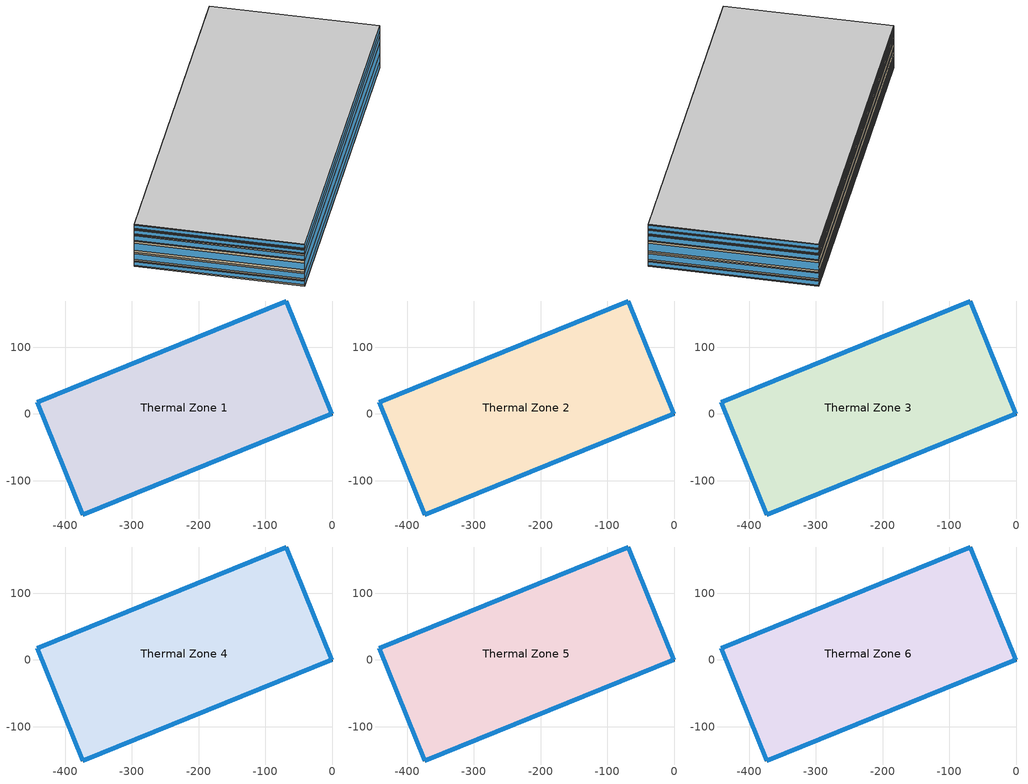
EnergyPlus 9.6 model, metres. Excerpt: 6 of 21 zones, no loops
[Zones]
Thermal Zone 1
 floor ground (ExtSlabCarpet): 0,0 -373.96,-151.09 -442.19,17.78 -68.23,168.87 z0
 wall outside (Ext Wall): -442.19,17.78 -373.96,-151.09 0,0 -68.23,168.87 -442.19,17.78 z0:7.21
 window (Ext Window): -442.18,17.77 -373.96,-151.08 z1.37:5.84; 0,0.01 -68.22,168.86 z1.19:6.02; -373.95,-151.09 -0.01,0 z0.65:6.56; -68.24,168.86 -442.18,17.78 z3.1:4.11
Thermal Zone 2
 floor to Thermal Zone 1 (Interior Floor): 0,0 -373.96,-151.09 -442.19,17.78 -68.23,168.87 z7.21
 wall outside (Ext Wall): -442.19,17.78 -373.96,-151.09 0,0 -68.23,168.87 -442.19,17.78 z7.21:17.95
 window (Ext Window): -442.18,17.77 -373.96,-151.08 z9.25:15.91; 0,0.01 -68.22,168.86 z8.98:16.18; -373.95,-151.09 -0.01,0 z8.18:16.98; -68.24,168.86 -442.18,17.78 z11.83:13.33
Thermal Zone 3
 floor to Thermal Zone 2 (Interior Floor): 0,0 -373.96,-151.09 -442.19,17.78 -68.23,168.87 z17.95
 wall outside (Ext Wall): -442.19,17.78 -373.96,-151.09 0,0 -68.23,168.87 -442.19,17.78 z17.95:32.17
 window (Ext Window): -442.18,17.77 -373.96,-151.08 z20.65:29.47; 0,0.01 -68.22,168.86 z20.3:29.82; -373.95,-151.09 -0.01,0 z19.23:30.89; -68.24,168.86 -442.18,17.78 z24.06:26.06
Thermal Zone 4
 floor to Thermal Zone 3 (Interior Floor): 0,0 -373.96,-151.09 -442.19,17.78 -68.23,168.87 z32.17
 wall outside (Ext Wall): -442.19,17.78 -373.96,-151.09 0,0 -68.23,168.87 -442.19,17.78 z32.17:40.55
 window (Ext Window): -442.18,17.77 -373.96,-151.08 z33.76:38.96; 0,0.01 -68.22,168.86 z33.55:39.17; -373.95,-151.09 -0.01,0 z32.92:39.8; -68.24,168.86 -442.18,17.78 z35.77:36.95
Thermal Zone 5
 floor to Thermal Zone 4 (Interior Floor): 0,0 -373.96,-151.09 -442.19,17.78 -68.23,168.87 z40.55
 wall outside (Ext Wall): -442.19,17.78 -373.96,-151.09 0,0 -68.23,168.87 -442.19,17.78 z40.55:47.39
 window (Ext Window): -442.18,17.77 -373.96,-151.08 z41.85:46.09; 0,0.01 -68.22,168.86 z41.68:46.26; -373.95,-151.09 -0.01,0 z41.17:46.77; -68.24,168.86 -442.18,17.78 z43.49:44.45
Thermal Zone 6
 floor to Thermal Zone 5 (Interior Floor): 0,0 -373.96,-151.09 -442.19,17.78 -68.23,168.87 z47.39
 wall outside (Ext Wall): -442.19,17.78 -373.96,-151.09 0,0 -68.23,168.87 -442.19,17.78 z47.39:53.81
 window (Ext Window): -442.18,17.77 -373.96,-151.08 z48.61:52.59; 0,0.01 -68.22,168.86 z48.45:52.75; -373.95,-151.09 -0.01,0 z47.97:53.23; -68.24,168.86 -442.18,17.78 z50.15:51.05
 ceiling to Thermal Zone 7 (Interior Ceiling): -68.23,168.87 -442.19,17.78 -373.96,-151.09 0,0 z53.81
[Building]
Building 1: North Axis {deg}=-0
[Site:Location]
Washington Dc Dulles IntL Ar: Latitude {deg}=38.98; Longitude {deg}=-77.47; Time Zone {hr}=-5; Elevation {m}=82
[SizingPeriod:DesignDay] Month=7; Day of Month=21; Day Type=SummerDesignDay; Daily Dry-Bulb Temperature Range {deltaC}=14.4; Dry-Bulb Temperature Range Modifier Type=DefaultMultipliers; Barometric Pressure {Pa}=86790; Wind Speed {m/s}=5; Wind Direction {deg}=340; Rain Indicator=No; Snow Indicator=No; Daylight Saving Time Indicator=No; Solar Model Indicator=ASHRAETau; ASHRAE Clear Sky Optical Depth for Beam Irradiance (taub)=0.339; ASHRAE Clear Sky Optical Depth for Diffuse Irradiance (taud)=2.366; Begin Environment Reset Mode=FullResetAtBeginEnvironment
Name | Maximum Dry-Bulb Temperature {C} | Humidity Condition Type | Wetbulb or DewPoint at Maximum Dry-Bulb {C} | Enthalpy at Maximum Dry-Bulb {J/kg}
SALT-LAKE-CITY-IAP Ann Clg .4% Condns DB=>MWB | 36.5 | Wetbulb | 17.1
SALT-LAKE-CITY-IAP Ann Clg .4% Condns DP=>MDB | 22.5 | Dewpoint | 15.6
SALT-LAKE-CITY-IAP Ann Clg .4% Condns Enth=>MDB | 30.8 | Enthalpy |  | 59300
SALT-LAKE-CITY-IAP Ann Clg .4% Condns WB=>MDB | 31.2 | Wetbulb | 19
[Material] Thermal Absorptance=0.9
Name | Roughness | Thickness m | Conductivity W/m-K | Density kg/m3 | Specific Heat J/kg-K | Solar Absorptance | Visible Absorptance
wall concrete | MediumRough | 0.03 | 0.5 | 2243 | 837 | 0.65 | 0.65
Wall Insulation [18] | MediumRough | 0.1693 | 0.049 | 265 | 836.8 | 0.7 | 0.7
F16 Acoustic tile | MediumSmooth | 0.0191 | 0.06 | 368 | 590 | 0.3 | 0.3
M11 100mm lightweight concrete | MediumRough | 0.1016 | 0.53 | 1280 | 840 | 0.5 | 0.5
MAT-CC05 4 HW CONCRETE | Rough | 0.1016 | 1.311 | 2240 | 836.8 | 0.85 | 0.85
[Material:AirGap]
F05 Ceiling air space resistance: Thermal Resistance m2-K/W=0.18
[Material:NoMass]
CP02 CARPET PAD: Roughness=Smooth; Thermal Resistance m2-K/W=0.1; Thermal Absorptance=0.9; Solar Absorptance=0.8; Visible Absorptance=0.8
[WindowMaterial:SimpleGlazingSystem]
Window Material Simple Glazing System: U-Factor W/m2-K=1.8; Solar Heat Gain Coefficient=0.3
[Construction]
Ext Wall: wall concrete, Wall Insulation [18]
Ext Window: Window Material Simple Glazing System
ExtSlabCarpet: MAT-CC05 4 HW CONCRETE, CP02 CARPET PAD
Interior Ceiling: M11 100mm lightweight concrete, F05 Ceiling air space resistance, F16 Acoustic tile
Interior Floor: F16 Acoustic tile, F05 Ceiling air space resistance, M11 100mm lightweight concrete
[Zone]
Thermal Zone 1: 248, 0, 0, 0, , 1, , , , , , Yes
Thermal Zone 2: 248, 0, 0, 7.21, , 1, , , , , , Yes
Thermal Zone 3: 248, 0, 0, 17.95, , 1, , , , , , Yes
Thermal Zone 4: 248, 0, 0, 32.17, , 1, , , , , , Yes
Thermal Zone 5: 248, 0, 0, 40.55, , 1, , , , , , Yes
Thermal Zone 6: 248, 0, 0, 47.39, , 1, , , , , , Yes
